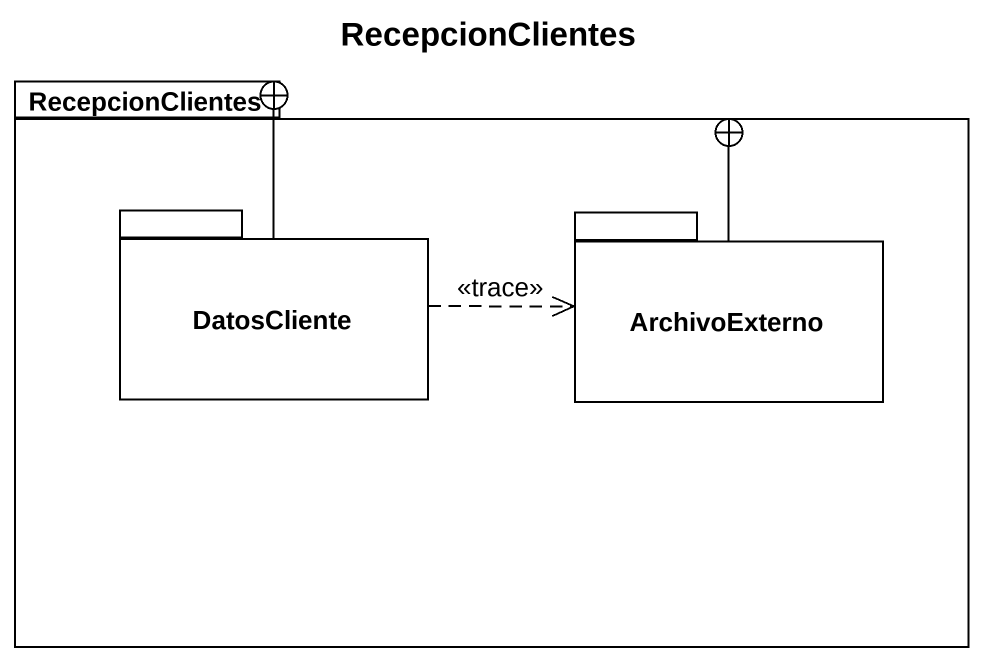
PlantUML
@startuml
title RecepcionClientes
package RecepcionClientes {
  package DatosCliente {
  }
  package ArchivoExterno {
  }
}
DatosCliente -right-+ RecepcionClientes
DatosCliente .right.> ArchivoExterno : <<trace>>
ArchivoExterno -left-+ RecepcionClientes
@enduml
